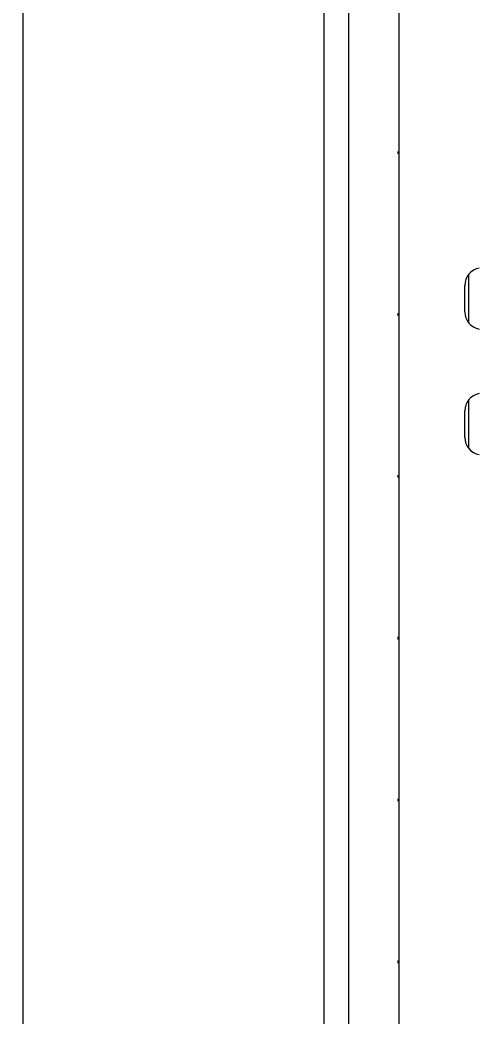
# Model space of a CAD drawing. Header units: inches. Extents: x 21 to 38546, y 13 to 15001.
# Drawn here: x 3026.64 to 3044.95, y 1775.98 to 1815.73 of the extents above; entities that cross this region are included whole.
import ezdxf

# ---------------------------------------------------------------- set-up
doc = ezdxf.new("R2010")
doc.units = ezdxf.units.IN
doc.header["$MEASUREMENT"] = 0
doc.set_wipeout_variables(frame=1)
doc.linetypes.add('DOT', pattern=[6.35, 0, -6.35])
doc.linetypes.add('IMPORT-HIDDEN2', pattern=[47.625, 31.75, -15.875])
doc.layers.add('RAST-IST-RADYATÖR-DİNAMİK BLOK', color=83, linetype='Continuous')
for name, color, linetype, lineweight in [('Z_MİM_-KM-BEAM-RAY', 8, 'DOT', 25), ('Z_MİM_-KM-FLOR-FNSH', 8, 'Continuous', 25), ('Z_MİM_-KM-GLAZ', 8, 'Continuous', 25), ('Z_MİM_-KM-IZO-THERMAL', 8, 'Continuous', 25), ('Z_MİM_-KM-IZO-THERMAL-ROCKWOOL', 8, 'BATTING', 25), ('Z_MİM_-KM-PATTERN-00', 8, 'Continuous', 25), ('Z_MİM_-KM-PAVEMENT', 8, 'Continuous', 25), ('Z_MİM_-KM-RAY-1', 8, 'IMPORT-HIDDEN2', 25), ('Z_MİM_-KM-STRS', 8, 'Continuous', 25), ('Z_MİM_-KM-WALL-PL', 8, 'Continuous', 25), ('Z_MİM_-KM-WALL-PLASTER', 8, 'Continuous', 25), ('Z_MİM_ALUMINIUM', 8, 'Continuous', 25)]:
    doc.layers.add(name, color=color, linetype=linetype, lineweight=lineweight)
doc.linetypes.add('BATTING', pattern='A,0.00254,-2.54,[134,ltypeshp.shx,S=2.54,R=0,X=-2.54,Y=0],-5.08,[134,ltypeshp.shx,S=2.54,R=180,X=2.54,Y=0],-2.54', length=10.16254)

# ---------------------------------------------------------------- blocks, each defined once
blk = doc.blocks.new('TRETUVAR')
at = {"layer": 'Z_MİM_-KM-PATTERN-00'}
h = blk.add_hatch(dxfattribs=at)
h.set_pattern_fill('AR-B816', color=256, scale=0.3, angle=90)
h.set_pattern_definition([(90, (21322.77, 490.03), (-60.96, 4e-15), []), (180, (21322.77, 490.03), (-60.96, -60.96), [60.96, -60.96])])
h.paths.add_polyline_path([(22632.772, 2700.032), (19252.772, 2700.032), (19252.772, 2750.032), (19097.772, 2750.032), (19097.772, 2610.032), (22542.772, 2610.032), (22542.772, 2080.13), (22697.772, 2080.13), (22697.772, 1460.13), (22542.772, 1460.13), (22542.772, 980.032), (21222.771, 980.032), (21222.771, 590.032), (20152.772, 590.032), (20152.772, 980.032), (19012.772, 980.032), (19012.775, 1635.031), (18722.771, 1635.031), (18722.772, 2610.032), (18807.772, 2610.032), (18807.772, 2750.032), (18632.772, 2750.032), (18632.771, 1545.031), (18922.774, 1545.031), (18922.771, 890.032), (19882.772, 890.032), (19882.772, 665.017), (20022.751, 665.033), (20022.77, 490.032), (21322.771, 490.032), (21322.771, 890.032), (22632.772, 890.032), (22632.772, 1220.13), (22797.772, 1220.13), (22797.772, 2180.13), (22632.772, 2180.13)])
h.paths.add_polyline_path([(19082.772, 2750.032), (18822.772, 2750.032), (18822.772, 2610.032), (19082.772, 2610.032)], flags=16)
at = {"layer": 'Z_MİM_-KM-PAVEMENT'}
blk.add_lwpolyline([(22542.772, 1460.13), (22542.772, 980.032), (21222.771, 980.032), (21222.771, 590.032), (20152.772, 590.032), (20152.772, 980.032), (19012.772, 980.032), (19012.775, 1635.031), (18722.771, 1635.031), (18722.772, 2610.032), (22542.772, 2610.032), (22542.772, 2080.13), (22697.772, 2080.13), (22697.772, 1460.13)], close=True, dxfattribs=at)
blk = doc.blocks.new('-KM-AL2 210_900')
blk.add_wipeout([(1434.259, 1419.998), (1434.259, 1217.756), (1415.604, 1217.756), (1415.604, 1421.973), (1434.273, 1422.184)])
at = {"layer": 'Z_MİM_-KM-FLOR-FNSH', "ltscale": 0.15}
blk.add_line((1432.273, 1220.032, 0.002), (1432.273, 1420.032, 0.002), dxfattribs=at)
at = {"layer": 'Z_MİM_-KM-RAY-1', "ltscale": 0.15}
blk.add_line((1434.273, 1419.932), (1434.273, 1220.132), dxfattribs=at)
at = {"layer": 'Z_MİM_ALUMINIUM', "elevation": 0.002}
for points in [[(1431.273, 1414.288), (1431.273, 1225.651)], [(1419.273, 1412.768), (1419.273, 1227.306)]]:
    blk.add_lwpolyline(points, dxfattribs=at)
blk = doc.blocks.new('-KM_Kiriş İzi_ZK')
at = {"layer": 'Z_MİM_-KM-BEAM-RAY'}
blk.add_line((-289.999, 880), (-289.999, 680), dxfattribs=at)
blk = doc.blocks.new('IS_RADYATOR-PLAN-40')
at = {"layer": 'RAST-IST-RADYATÖR-DİNAMİK BLOK', "color": 7}
for p, q in [((-1.411, -2.11), (-3.36, -2.11)), ((-1.857, -2.27), (-2.914, -2.27))]:
    blk.add_line(p, q, dxfattribs=at)
for centre, start, end in [((-2.914, -1.568), 191.1518, 270), ((-1.857, -1.568), 270, 348.8482)]:
    blk.add_arc(centre, 0.702, start, end, dxfattribs=at)
blk = doc.blocks.new('IS_RADYATOR-PLAN-50')
at = {"layer": 'RAST-IST-RADYATÖR-DİNAMİK BLOK', "color": 7}
for p, q in [((-1.411, -2.11), (-3.36, -2.11)), ((-1.857, -2.27), (-2.914, -2.27))]:
    blk.add_line(p, q, dxfattribs=at)
for centre, start, end in [((-2.914, -1.568), 191.1518, 270), ((-1.857, -1.568), 270, 348.8482)]:
    blk.add_arc(centre, 0.702, start, end, dxfattribs=at)
blk = doc.blocks.new('IS_RADYATOR-PLAN-60')
at = {"layer": 'RAST-IST-RADYATÖR-DİNAMİK BLOK', "color": 7}
for p, q in [((-1.411, -2.11), (-3.36, -2.11)), ((-1.857, -2.27), (-2.914, -2.27))]:
    blk.add_line(p, q, dxfattribs=at)
for centre, start, end in [((-2.914, -1.568), 191.1518, 270), ((-1.857, -1.568), 270, 348.8482)]:
    blk.add_arc(centre, 0.702, start, end, dxfattribs=at)
blk = doc.blocks.new('IS_RADYATOR-PLAN-70')
at = {"layer": 'RAST-IST-RADYATÖR-DİNAMİK BLOK', "color": 7}
for p, q in [((-1.411, -2.11), (-3.36, -2.11)), ((-1.857, -2.27), (-2.914, -2.27))]:
    blk.add_line(p, q, dxfattribs=at)
for centre, start, end in [((-2.914, -1.568), 191.1518, 270), ((-1.857, -1.568), 270, 348.8482)]:
    blk.add_arc(centre, 0.702, start, end, dxfattribs=at)
blk = doc.blocks.new('IS_RADYATOR-PLAN-80')
at = {"layer": 'RAST-IST-RADYATÖR-DİNAMİK BLOK', "color": 7}
for p, q in [((-1.411, -2.11), (-3.36, -2.11)), ((-1.857, -2.27), (-2.914, -2.27))]:
    blk.add_line(p, q, dxfattribs=at)
for centre, start, end in [((-2.914, -1.568), 191.1518, 270), ((-1.857, -1.568), 270, 348.8482)]:
    blk.add_arc(centre, 0.702, start, end, dxfattribs=at)
blk = doc.blocks.new('IS_RADYATOR-PLAN-90')
at = {"layer": 'RAST-IST-RADYATÖR-DİNAMİK BLOK', "color": 7}
for p, q in [((-1.411, -2.11), (-3.36, -2.11)), ((-1.857, -2.27), (-2.914, -2.27))]:
    blk.add_line(p, q, dxfattribs=at)
for centre, start, end in [((-2.914, -1.568), 191.1518, 270), ((-1.857, -1.568), 270, 348.8482)]:
    blk.add_arc(centre, 0.702, start, end, dxfattribs=at)
blk = doc.blocks.new('IS_RADYATOR-PLAN-100')
at = {"layer": 'RAST-IST-RADYATÖR-DİNAMİK BLOK', "color": 7}
for p, q in [((-1.411, -2.11), (-3.36, -2.11)), ((-1.857, -2.27), (-2.914, -2.27))]:
    blk.add_line(p, q, dxfattribs=at)
for centre, start, end in [((-2.914, -1.568), 191.1518, 270), ((-1.857, -1.568), 270, 348.8482)]:
    blk.add_arc(centre, 0.702, start, end, dxfattribs=at)
blk = doc.blocks.new('IS_RADYATOR-PLAN-110')
at = {"layer": 'RAST-IST-RADYATÖR-DİNAMİK BLOK', "color": 7}
for p, q in [((-1.411, -2.11), (-3.36, -2.11)), ((-1.857, -2.27), (-2.914, -2.27))]:
    blk.add_line(p, q, dxfattribs=at)
for centre, start, end in [((-2.914, -1.568), 191.1518, 270), ((-1.857, -1.568), 270, 348.8482)]:
    blk.add_arc(centre, 0.702, start, end, dxfattribs=at)
blk = doc.blocks.new('IS_RADYATOR-PLAN-120')
at = {"layer": 'RAST-IST-RADYATÖR-DİNAMİK BLOK', "color": 7}
for p, q in [((-1.411, -2.11), (-3.36, -2.11)), ((-1.857, -2.27), (-2.914, -2.27))]:
    blk.add_line(p, q, dxfattribs=at)
for centre, start, end in [((-2.914, -1.568), 191.1518, 270), ((-1.857, -1.568), 270, 348.8482)]:
    blk.add_arc(centre, 0.702, start, end, dxfattribs=at)
blk = doc.blocks.new('IS_RADYATOR-PLAN-130')
at = {"layer": 'RAST-IST-RADYATÖR-DİNAMİK BLOK', "color": 7}
for p, q in [((-1.411, -2.11), (-3.36, -2.11)), ((-1.857, -2.27), (-2.914, -2.27))]:
    blk.add_line(p, q, dxfattribs=at)
for centre, start, end in [((-2.914, -1.568), 191.1518, 270), ((-1.857, -1.568), 270, 348.8482)]:
    blk.add_arc(centre, 0.702, start, end, dxfattribs=at)
blk = doc.blocks.new('IS_RADYATOR-PLAN-140')
at = {"layer": 'RAST-IST-RADYATÖR-DİNAMİK BLOK', "color": 7}
for p, q in [((-1.411, -2.11), (-3.36, -2.11)), ((-1.857, -2.27), (-2.914, -2.27))]:
    blk.add_line(p, q, dxfattribs=at)
for centre, start, end in [((-2.914, -1.568), 191.1518, 270), ((-1.857, -1.568), 270, 348.8482)]:
    blk.add_arc(centre, 0.702, start, end, dxfattribs=at)
blk = doc.blocks.new('IS_RADYATOR-PLAN-150')
at = {"layer": 'RAST-IST-RADYATÖR-DİNAMİK BLOK', "color": 7}
for p, q in [((-6.411, -2.11), (-8.36, -2.11)), ((-6.857, -2.27), (-7.914, -2.27))]:
    blk.add_line(p, q, dxfattribs=at)
for centre, start, end in [((-7.914, -1.568), 191.1518, 270), ((-6.857, -1.568), 270, 348.8482)]:
    blk.add_arc(centre, 0.702, start, end, dxfattribs=at)
blk = doc.blocks.new('IS_RADYATOR-PLAN-160')
at = {"layer": 'RAST-IST-RADYATÖR-DİNAMİK BLOK', "color": 7}
for p, q in [((-6.411, -2.11), (-8.36, -2.11)), ((-6.857, -2.27), (-7.914, -2.27))]:
    blk.add_line(p, q, dxfattribs=at)
for centre, start, end in [((-7.914, -1.568), 191.1518, 270), ((-6.857, -1.568), 270, 348.8482)]:
    blk.add_arc(centre, 0.702, start, end, dxfattribs=at)
blk = doc.blocks.new('IS_RADYATOR-PLAN-170')
at = {"layer": 'RAST-IST-RADYATÖR-DİNAMİK BLOK', "color": 7}
for p, q in [((-6.411, -2.11), (-8.36, -2.11)), ((-6.857, -2.27), (-7.914, -2.27))]:
    blk.add_line(p, q, dxfattribs=at)
for centre, start, end in [((-7.914, -1.568), 191.1518, 270), ((-6.857, -1.568), 270, 348.8482)]:
    blk.add_arc(centre, 0.702, start, end, dxfattribs=at)
blk = doc.blocks.new('IS_RADYATOR-PLAN-180')
at = {"layer": 'RAST-IST-RADYATÖR-DİNAMİK BLOK', "color": 7}
for p, q in [((-6.411, -2.11), (-8.36, -2.11)), ((-6.857, -2.27), (-7.914, -2.27))]:
    blk.add_line(p, q, dxfattribs=at)
for centre, start, end in [((-7.914, -1.568), 191.1518, 270), ((-6.857, -1.568), 270, 348.8482)]:
    blk.add_arc(centre, 0.702, start, end, dxfattribs=at)
blk = doc.blocks.new('IS_RADYATOR-PLAN-190')
at = {"layer": 'RAST-IST-RADYATÖR-DİNAMİK BLOK', "color": 7}
for p, q in [((-6.411, -2.11), (-8.36, -2.11)), ((-6.857, -2.27), (-7.914, -2.27))]:
    blk.add_line(p, q, dxfattribs=at)
for centre, start, end in [((-7.914, -1.568), 191.1518, 270), ((-6.857, -1.568), 270, 348.8482)]:
    blk.add_arc(centre, 0.702, start, end, dxfattribs=at)
blk = doc.blocks.new('IS_RADYATOR-PLAN-200')
at = {"layer": 'RAST-IST-RADYATÖR-DİNAMİK BLOK', "color": 7}
for p, q in [((-1.411, -2.11), (-3.36, -2.11)), ((-1.857, -2.27), (-2.914, -2.27))]:
    blk.add_line(p, q, dxfattribs=at)
for centre, start, end in [((-2.914, -1.568), 191.1518, 270), ((-1.857, -1.568), 270, 348.8482)]:
    blk.add_arc(centre, 0.702, start, end, dxfattribs=at)
blk = doc.blocks.new('IS_U4731')
for name, p in [('IS_RADYATOR-PLAN-40', (0, 0)), ('IS_RADYATOR-PLAN-50', (0, 0)), ('IS_RADYATOR-PLAN-60', (0, 0)), ('IS_RADYATOR-PLAN-70', (0, 0)), ('IS_RADYATOR-PLAN-80', (0, 0)), ('IS_RADYATOR-PLAN-90', (0, 0)), ('IS_RADYATOR-PLAN-100', (0, 0)), ('IS_RADYATOR-PLAN-110', (0, 0)), ('IS_RADYATOR-PLAN-120', (0, 0)), ('IS_RADYATOR-PLAN-130', (0, 0)), ('IS_RADYATOR-PLAN-140', (0, 0)), ('IS_RADYATOR-PLAN-150', (0, 0)), ('IS_RADYATOR-PLAN-160', (0, 0)), ('IS_RADYATOR-PLAN-170', (0, 0)), ('IS_RADYATOR-PLAN-180', (0, 0)), ('IS_RADYATOR-PLAN-190', (0, 0)), ('IS_RADYATOR-PLAN-200', (-5, 0))]:
    blk.add_blockref(name, p)

msp = doc.modelspace()

# ---------------------------------------------------------------- linework, layer by layer
at = {"layer": 'Z_MİM_-KM-IZO-THERMAL'}
msp.add_lwpolyline([(4654.257, 1293.058), (4654.257, 969.583), (3319.258, 969.583), (3319.258, 1624.583), (3029.258, 1624.583), (3029.258, 2594.584), (6844.258, 2594.584), (6844.258, 969.583), (5329.257, 969.583), (5329.257, 1293.058)], dxfattribs=at)
at = {"layer": 'Z_MİM_-KM-IZO-THERMAL-ROCKWOOL', "ltscale": 0.45}
msp.add_lwpolyline([(4649.257, 1293.058), (4649.257, 974.583), (3324.258, 974.583), (3324.258, 1629.583), (3034.258, 1629.583), (3034.258, 2589.584), (6839.258, 2589.584), (6839.258, 974.583), (5334.257, 974.583), (5334.257, 1293.058)], dxfattribs=at)
at = {"layer": 'Z_MİM_-KM-WALL-PLASTER'}
for points in [[(4656.757, 1293.058), (4656.757, 967.083), (3316.758, 967.083), (3316.758, 1622.083), (3026.758, 1622.083), (3026.758, 2597.084), (6846.758, 2597.084), (6846.758, 967.083), (5326.757, 967.083), (5326.757, 1293.058)], [(4644.257, 1293.058), (4644.257, 979.583), (3329.258, 979.583), (3329.258, 1634.583), (3039.258, 1634.583), (3039.258, 2584.584), (6834.258, 2584.584), (6834.258, 979.583), (5339.257, 979.583), (5339.257, 1293.058)]]:
    msp.add_lwpolyline(points, dxfattribs=at)

# ---------------------------------------------------------------- block references
at = {"layer": 'Z_MİM_-KM-STRS'}
msp.add_blockref('TRETUVAR', (-15696.014, -12.949), dxfattribs=at)

# ---------------------------------------------------------------- next in the draw order: block references
at = {"layer": 'Z_MİM_-KM-GLAZ'}
msp.add_blockref('-KM-AL2 210_900', (1607.484, 442.051), dxfattribs=at)

# ---------------------------------------------------------------- next in the draw order: linework, layer by layer
at = {"layer": 'Z_MİM_-KM-WALL-PL'}
msp.add_lwpolyline([(4641.757, 982.083), (3331.758, 982.083), (3331.758, 1637.083), (3041.758, 1637.083), (3041.758, 2582.084), (6831.758, 2582.084), (6831.758, 982.083), (5341.758, 982.083)], dxfattribs=at)

# ---------------------------------------------------------------- next in the draw order: block references
at = {"layer": 'RAST-IST-RADYATÖR-DİNAMİK BLOK', "rotation": 270}
msp.add_blockref('IS_U4731', (3046.656, 1797.231), dxfattribs=at)
at = {"layer": 'Z_MİM_-KM-BEAM-RAY'}
msp.add_blockref('-KM_Kiriş İzi_ZK', (3331.714, 982.083), dxfattribs=at)

doc.saveas('drawing.dxf')
